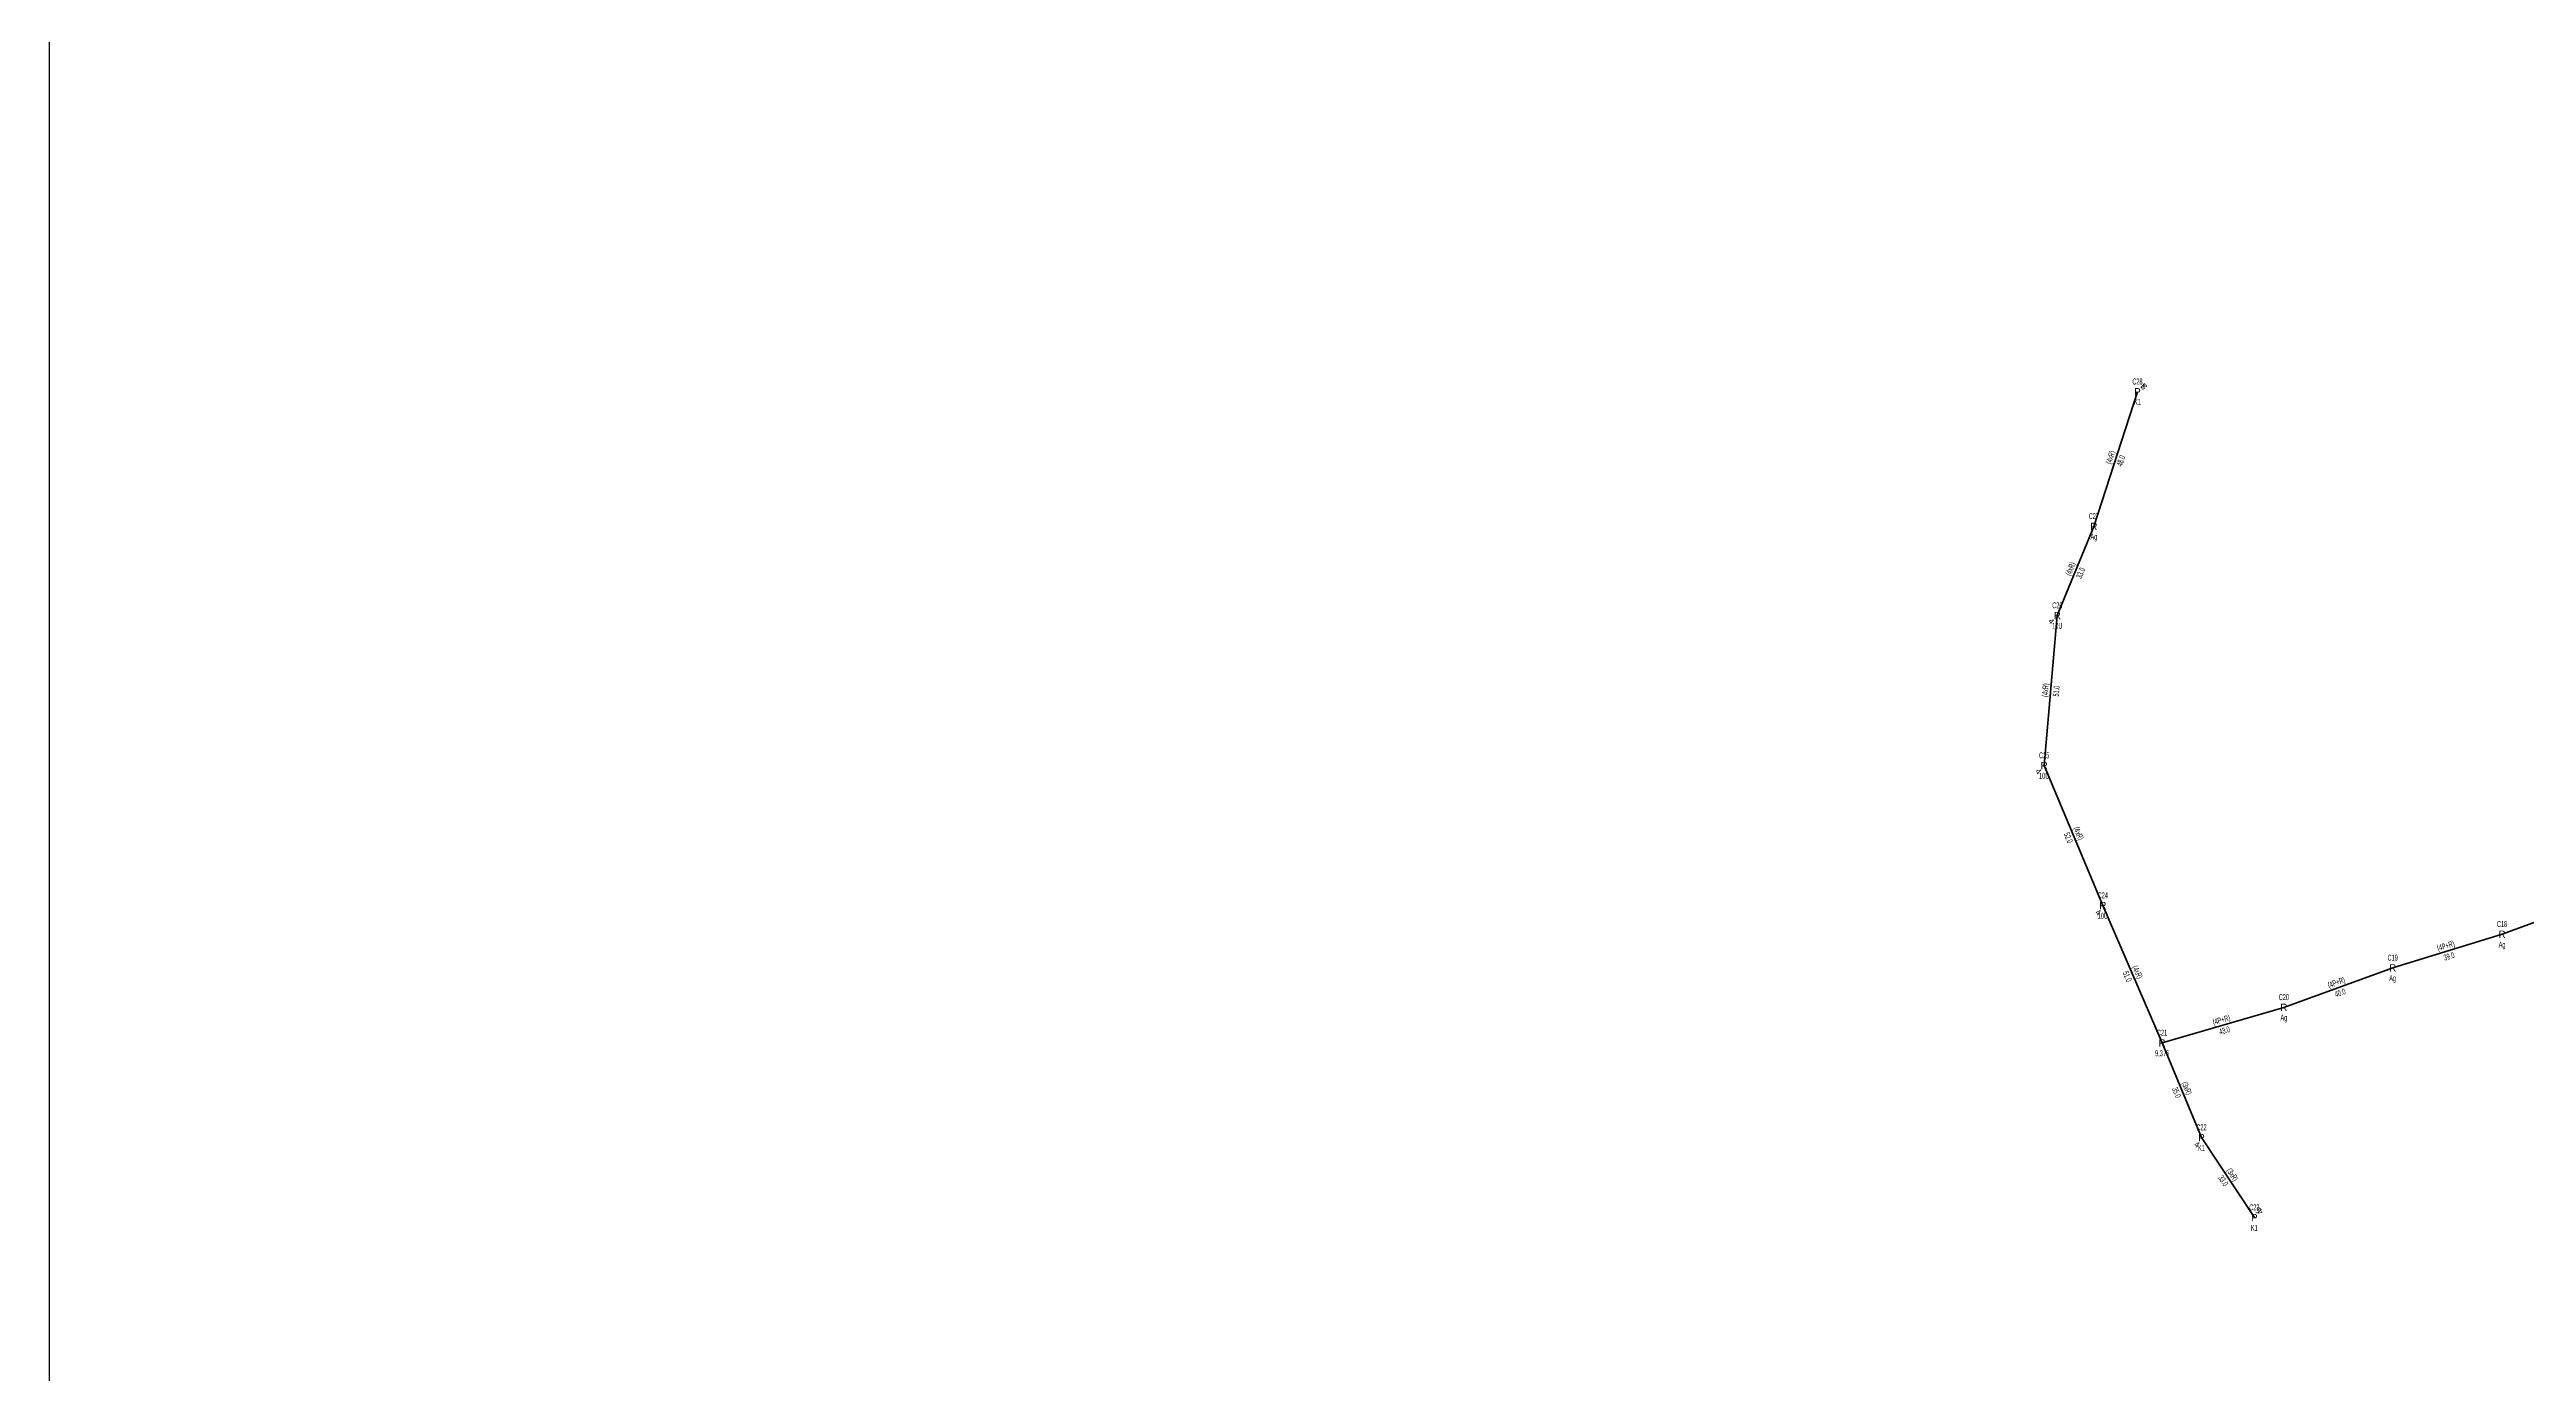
# Model space of a CAD drawing. Header units: millimetres. Extents: x 593538 to 596486, y 4087277 to 4091598.
# Drawn here: x 593952 to 594798, y 4089723 to 4090175 of the extents above; entities that cross this region are included whole.
import ezdxf
from ezdxf.enums import TextEntityAlignment as Align

# ---------------------------------------------------------------- set-up
doc = ezdxf.new("R2010")
doc.units = ezdxf.units.MM
doc.layers.add('ANTET', color=250, linetype='Continuous')
doc.layers.add('DIREK_AG_MEVCUT', color=120, linetype='Continuous', lineweight=25)
doc.layers.add('HAT_AG_HAVAI_MEVCUT', color=126, linetype='Continuous', lineweight=50)
doc.styles.add('Direk', font='B_CAD')
doc.styles.get("Standard").update_dxf_attribs({"font": 'Arial'})

msp = doc.modelspace()

# ---------------------------------------------------------------- linework, layer by layer
at = {"layer": 'ANTET', "flags": 128}
msp.add_lwpolyline([(593952.5, 4089437.5), (593952.5, 4090517.5), (596292.5, 4090517.5), (596292.5, 4089437.5), (593952.5, 4089437.5)], close=True, dxfattribs=at)
at = {"layer": 'HAT_AG_HAVAI_MEVCUT'}
for p, q in [((594650.11, 4090012.44), (594665, 4090058.38)), ((594637.65, 4089982.01), (594650.11, 4090012.44)), ((594633.16, 4089930.82), (594637.65, 4089982.01)), ((594653.17, 4089883.06), (594633.16, 4089930.82)), ((594827.75, 4089887.32), (594789.42, 4089873.26)), ((594673.38, 4089836.18), (594653.17, 4089883.06)), ((594789.42, 4089873.26), (594752.1, 4089861.79)), ((594752.1, 4089861.79), (594714.95, 4089848.31)), ((594714.95, 4089848.31), (594673.38, 4089836.18)), ((594673.38, 4089836.18), (594686.84, 4089803.87)), ((594686.84, 4089803.87), (594704.88, 4089776.59))]:
    msp.add_line(p, q, dxfattribs=at)

# ---------------------------------------------------------------- texts
at = {"layer": 'DIREK_AG_MEVCUT', "linetype": 'ByBlock', "width": 0.53}
for s, p in [('C28', (594665, 4090061.88)), ('K1', (594665, 4090054.88)), ('C27', (594650.11, 4090015.94)), ('Ag', (594650.11, 4090008.94)), ('C26', (594637.65, 4089985.51)), ('10U', (594637.65, 4089978.51)), ('C25', (594633.16, 4089934.32)), ('10U', (594633.16, 4089927.32)), ('C24', (594653.17, 4089886.56)), ('10U', (594653.17, 4089879.56)), ('C18', (594789.42, 4089876.76)), ('Ag', (594789.42, 4089869.76)), ('C19', (594752.1, 4089865.29)), ('C20', (594714.95, 4089851.81)), ('Ag', (594752.1, 4089858.29)), ('Ag', (594714.95, 4089844.81)), ('C22', (594686.84, 4089807.37)), ('K1', (594686.84, 4089800.37)), ('C23', (594704.88, 4089780.09)), ('K1', (594704.88, 4089773.09))]:
    msp.add_text(s, height=2.05, dxfattribs=at).set_placement(p, align=Align.MIDDLE_CENTER)
at = {"layer": 'DIREK_AG_MEVCUT', "linetype": 'ByBlock', "style": 'Direk'}
for s, p in [('P', (594665, 4090058.38)), ('R', (594650.11, 4090012.44)), ('R', (594637.65, 4089982.01)), ('R', (594633.16, 4089930.82)), ('R', (594653.17, 4089883.06)), ('R', (594789.42, 4089873.26)), ('R', (594752.1, 4089861.79)), ('R', (594714.95, 4089848.31)), ('P', (594686.84, 4089803.87)), ('P', (594704.88, 4089776.59))]:
    msp.add_text(s, height=2.5, dxfattribs=at).set_placement(p, align=Align.MIDDLE_CENTER)
at = {"layer": 'DIREK_AG_MEVCUT', "color": 32, "style": 'Direk'}
for s, rotation, p in [('4', 495, (594666.98, 4090060.36)), ('5', 126.0173, (594667.27, 4090060.02)), ('4', 312.48912, (594635.59, 4089980.12)), ('4', 315, (594631.18, 4089928.84)), ('4', 326.36506, (594651.61, 4089880.73)), ('4', 326.30598, (594685.29, 4089801.54)), ('5', 151.73324, (594706.2, 4089779.06)), ('4', 495, (594706.86, 4089778.57))]:
    msp.add_text(s, height=2, rotation=rotation, dxfattribs=at).set_placement(p, align=Align.MIDDLE_CENTER)
at = {"layer": 'DIREK_AG_MEVCUT', "width": 0.53}
for s, p in [('C21', (594673.38, 4089839.68)), ('9,3 /6', (594673.38, 4089832.68))]:
    msp.add_text(s, height=2.05, dxfattribs=at).set_placement(p, align=Align.MIDDLE_CENTER)
at = {"layer": 'DIREK_AG_MEVCUT', "style": 'Direk'}
msp.add_text('R', height=2.5, dxfattribs=at).set_placement((594673.38, 4089836.18), align=Align.MIDDLE_CENTER)
at = {"layer": 'HAT_AG_HAVAI_MEVCUT', "lineweight": 30, "width": 0.53}
for s, rotation, p in [('(4xR)', 72.03461, (594656.75, 4090035.67)), ('(4xR)', 67.74488, (594643.09, 4089997.55)), ('(4xR)', 84.97823, (594634.56, 4089956.49)), ('(4xR)', 292.73012, (594643.94, 4089907.27)), ('(4P+R)', 377.08913, (594770.51, 4089868.34)), ('(4xR)', 293.33118, (594664.06, 4089859.96)), ('(4P+R)', 379.94245, (594733.23, 4089855.85)), ('(4P+R)', 376.26064, (594693.93, 4089843.06)), ('(3xR)', 292.61196, (594680.9, 4089820.35)), ('(3xR)', 303.46648, (594696.57, 4089790.7))]:
    msp.add_text(s, height=2.05, rotation=rotation, dxfattribs=at).set_placement(p, align=Align.CENTER)
for s, rotation, p in [('48.0', 72.03461, (594658.36, 4090035.15)), ('33.0', 67.74488, (594644.67, 4089996.91)), ('51.0', 84.97823, (594636.25, 4089956.34)), ('52.0', 292.73012, (594642.38, 4089906.61)), ('51.0', 293.33118, (594662.49, 4089859.29)), ('39.0', 377.08913, (594771.01, 4089866.71)), ('40.0', 379.94245, (594733.81, 4089854.25)), ('43.0', 376.26064, (594694.41, 4089841.43)), ('35.0', 292.61196, (594679.33, 4089819.7)), ('33.0', 303.46648, (594695.15, 4089789.76))]:
    msp.add_text(s, height=2.05, rotation=rotation, dxfattribs=at).set_placement(p, align=Align.TOP_CENTER)

doc.saveas('drawing.dxf')
